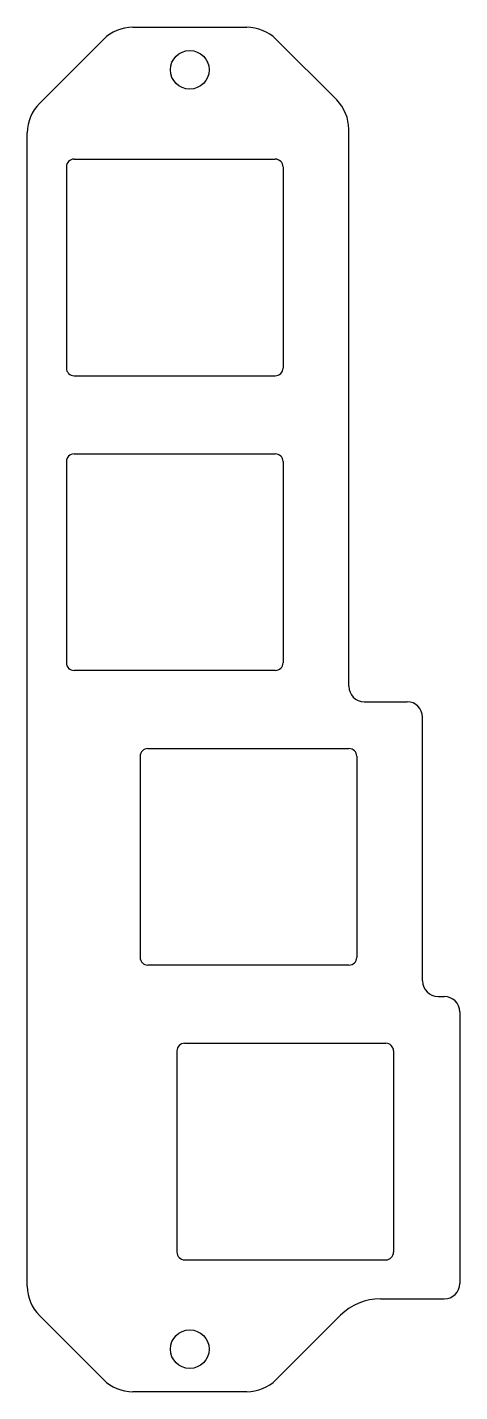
# Model space of a CAD drawing. Extents: x -243.4 to -215.4, y -5.5 to 82.7.
import ezdxf

# ---------------------------------------------------------------- set-up
doc = ezdxf.new("R2010")
doc.units = 0
doc.layers.get('0').update_dxf_attribs({"linetype": 'continuous'})

msp = doc.modelspace()

# ---------------------------------------------------------------- linework, layer by layer
at = {"color": 0}
for p, q in [((-236.572, 82.7), (-229.203, 82.7)), ((-242.604, 77.7764), (-238.464, 81.9165)), ((-227.311, 81.9165), (-223.396, 78.0014)), ((-243.388, 1.31513), (-243.388, 75.8849)), ((-240.363, 74.175), (-227.363, 74.175)), ((-240.863, 73.675), (-240.863, 60.675)), ((-226.863, 73.675), (-226.863, 60.675)), ((-240.363, 60.175), (-227.363, 60.175)), ((-240.363, 55.125), (-227.363, 55.125)), ((-240.863, 54.625), (-240.863, 41.625)), ((-226.863, 54.625), (-226.863, 41.625)), ((-227.363, 41.125), (-240.363, 41.125)), ((-221.613, 39.1), (-218.848, 39.1)), ((-217.848, 21.05), (-217.848, 38.1)), ((-236.1, 35.575), (-236.1, 22.575)), ((-235.6, 36.075), (-222.6, 36.075)), ((-222.1, 35.575), (-222.1, 22.575)), ((-222.6, 22.075), (-235.6, 22.075)), ((-216.848, 20.05), (-216.446, 20.05)), ((-215.446, 19.05), (-215.446, 1.5)), ((-233.219, 17.025), (-220.219, 17.025)), ((-233.719, 16.525), (-233.719, 3.525)), ((-219.719, 16.525), (-219.719, 3.525)), ((-233.219, 3.025), (-220.219, 3.025)), ((-220.572, 0.5), (-216.446, 0.5)), ((-238.464, -4.71651), (-242.604, -0.57638)), ((-223.139, -0.54436), (-227.311, -4.71651)), ((-229.203, -5.5), (-236.572, -5.5))]:
    msp.add_line(p, q, dxfattribs=at)
msp.add_lwpolyline([(-222.613, 40.1), (-222.613, 76.1099)], dxfattribs=at)
for centre in [(-232.888, 79.95), (-232.887, -2.75)]:
    msp.add_circle(centre, 1.25, dxfattribs=at)
for centre, radius, start, end in [((-236.572, 80.025), 2.675, 90, 135), ((-229.203, 80.025), 2.675, 45, 90), ((-240.713, 75.8849), 2.675, 135, -180), ((-225.288, 76.1099), 2.675, 0, 45), ((-240.362, 73.675), 0.5, 90, -180), ((-227.363, 73.675), 0.5, 0, 90), ((-240.362, 60.675), 0.5, -180, -90), ((-227.363, 60.675), 0.5, -90, 0), ((-240.362, 54.625), 0.5, 90, -180), ((-227.363, 54.625), 0.5, 0, 90), ((-240.362, 41.625), 0.5, -180, -90), ((-227.363, 41.625), 0.5, -90, 0), ((-221.613, 40.1), 1, -180, -90), ((-218.848, 38.1), 1, 0, 90), ((-235.6, 35.575), 0.5, 90, -180), ((-222.6, 35.575), 0.5, 0, 90), ((-235.6, 22.575), 0.5, -180, -90), ((-222.6, 22.575), 0.5, -90, 0), ((-216.848, 21.05), 1, -180, -90), ((-216.446, 19.05), 1, 0, 90), ((-233.219, 16.525), 0.5, 90, -180), ((-220.219, 16.525), 0.5, 0, 90), ((-233.219, 3.525), 0.5, -180, -90), ((-220.219, 3.525), 0.5, -90, 0), ((-240.713, 1.31513), 2.675, 180, -135), ((-216.446, 1.5), 1, -90, 0), ((-220.572, -3.175), 3.675, 90, 134.296), ((-220.562, 0.175), 2.675, -164.4, -164.393), ((-236.572, -2.825), 2.675, -135, -90), ((-229.203, -2.825), 2.675, -90, -45)]:
    msp.add_arc(centre, radius, start, end, dxfattribs=at)

doc.saveas('drawing.dxf')
